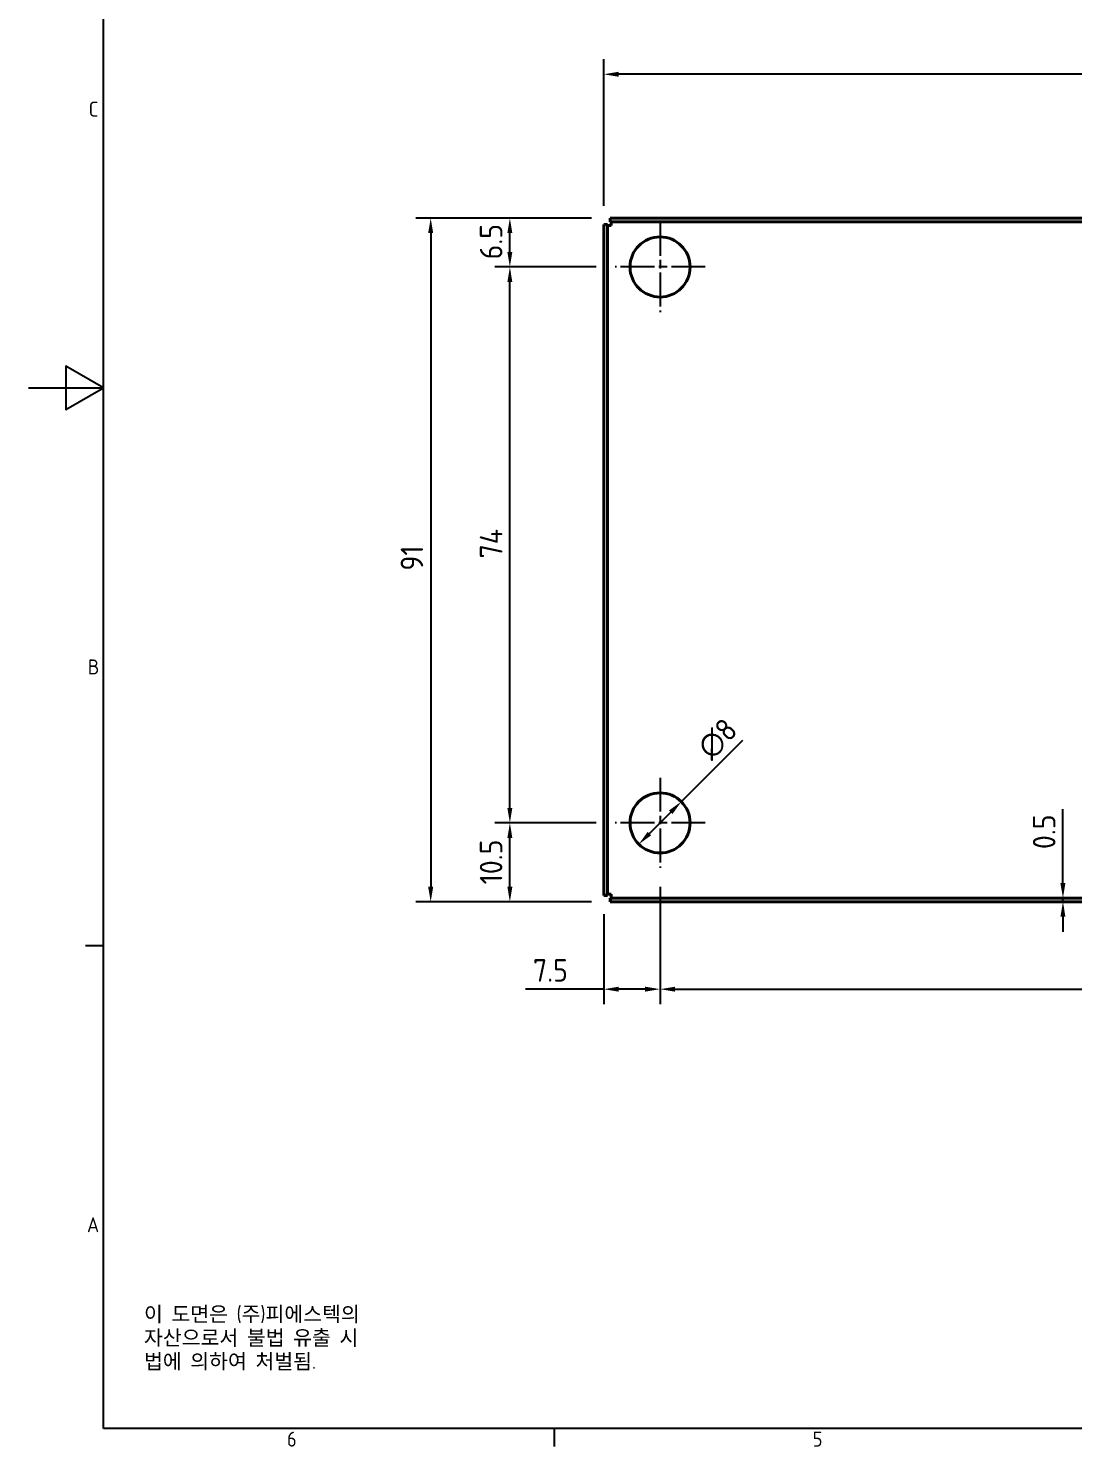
# Model space of a CAD drawing. Header units: millimetres. Extents: x 0 to 420, y 0 to 297.
# Drawn here: x 0 to 139, y 7.6 to 196.4 of the extents above; entities that cross this region are included whole.
import ezdxf

# ---------------------------------------------------------------- set-up
doc = ezdxf.new("R2010")
doc.units = ezdxf.units.MM
doc.linetypes.add('CHAIN', pattern=[0.3543, 0.2362, -0.0295, 0.0591, -0.0295])
doc.linetypes.add('DASHED', pattern=[0.2067, 0.1654, -0.0413])
doc.layers.get('0').update_dxf_attribs({"color": 3, "lineweight": 25})
for name, color, linetype, lineweight in [('가려진 것(ISO)', 2, 'DASHED', 18), ('가시적인 것(ISO)', 3, 'Continuous', 40), ('경계(ISO)', 7, 'Continuous', 25), ('기호(ISO)', 5, 'Continuous', 25), ('중심 표식(ISO)', 1, 'Continuous', 25), ('치수(ISO)', 2, 'Continuous', 25)]:
    doc.layers.add(name, color=color, linetype=linetype, lineweight=lineweight)
doc.styles.add('문자 텍스트_PSTEK_POSCO', font='isocp.shx')
doc.styles.add('치수 텍스트_PSTEK_POSCO', font='isocp.shx')
doc.dimstyles.new('치수_PSTEK_POSCO', dxfattribs={"dimtxt": 3, "dimasz": 2, "dimexe": 2, "dimexo": 2.5, "dimgap": 1, "dimtad": 1, "dimrnd": 1e-08, "dimdsep": 46, "dimtxsty": '치수 텍스트_PSTEK_POSCO', "dimcen": 0.09, "dimdle": 10, "dimclrd": 7, "dimclre": 7, "dimclrt": 2, "dimadec": 1, "dimazin": 2, "dimtfac": 1, "dimtmove": 0, "dimatfit": 3, "dimfxl": 0, "dimtolj": 1, "dimlwd": -1, "dimlwe": -1, "dimarcsym": 0})

# ---------------------------------------------------------------- blocks, each defined once
blk = doc.blocks.new('경계 Default Border')
at = {"layer": '경계(ISO)'}
for p, q in [((10, 74.25), (7.6, 74.25)), ((70, 10), (70, 7.6))]:
    blk.add_line(p, q, dxfattribs=at)
at = {"layer": '경계(ISO)', "flags": 128}
for points in [[(10, 10), (10, 287), (410, 287), (410, 10), (10, 10)], [(0, 148.5), (10, 148.5), (5, 151.39), (5, 145.61), (10, 148.5)]]:
    blk.add_lwpolyline(points, dxfattribs=at)
at = {"layer": '경계(ISO)', "color": 2, "char_height": 2, "attachment_point": 7, "style": '문자 텍스트_PSTEK_POSCO'}
for s, insert in [('C', (8.03, 184.61)), ('B', (7.92, 110.36)), ('A', (7.81, 36.12)), ('6', (34.43, 7.58)), ('5', (104.43, 7.58))]:
    blk.add_mtext(s, dxfattribs=dict(at, insert=insert))
blk = doc.blocks.new('*D21')
at = {"layer": 'Defpoints', "color": 0, "transparency": 16777216}
for p in [(64.11, 171.1), (77.46, 171.1), (78.11, 164.6)]:
    blk.add_point(p, dxfattribs=at)
at = {"layer": '치수(ISO)', "color": 7, "transparency": 16777216}
for p, q in [((74.96, 171.1), (62.11, 171.1)), ((64.11, 166.6), (64.11, 169.1)), ((75.61, 164.6), (62.11, 164.6))]:
    blk.add_line(p, q, dxfattribs=at)
for points in [[(63.78, 169.1), (64.44, 169.1), (64.11, 171.1)], [(63.78, 166.6), (64.44, 166.6), (64.11, 164.6)]]:
    blk.add_solid(points, dxfattribs=at)
at = {"layer": '치수(ISO)', "color": 2, "transparency": 16777216, "insert": (61.61, 165.61), "char_height": 3, "attachment_point": 4, "rotation": 90, "style": '치수 텍스트_PSTEK_POSCO'}
blk.add_mtext('\\A1;6.5', dxfattribs=at)
blk = doc.blocks.new('*D22')
at = {"layer": 'Defpoints', "color": 0, "transparency": 16777216}
for p in [(64.11, 164.6), (78.11, 164.6), (78.11, 90.6)]:
    blk.add_point(p, dxfattribs=at)
at = {"layer": '치수(ISO)', "color": 7, "transparency": 16777216}
for p, q in [((75.61, 164.6), (62.11, 164.6)), ((64.11, 92.6), (64.11, 162.6)), ((75.61, 90.6), (62.11, 90.6))]:
    blk.add_line(p, q, dxfattribs=at)
for points in [[(63.78, 162.6), (64.44, 162.6), (64.11, 164.6)], [(63.78, 92.6), (64.44, 92.6), (64.11, 90.6)]]:
    blk.add_solid(points, dxfattribs=at)
at = {"layer": '치수(ISO)', "color": 2, "transparency": 16777216, "insert": (61.61, 125.81), "char_height": 3, "attachment_point": 4, "rotation": 90, "style": '치수 텍스트_PSTEK_POSCO'}
blk.add_mtext('\\A1;74', dxfattribs=at)
blk = doc.blocks.new('*D23')
at = {"layer": 'Defpoints', "color": 0, "transparency": 16777216}
for p in [(64.11, 90.6), (78.11, 90.6), (77.46, 80.1)]:
    blk.add_point(p, dxfattribs=at)
at = {"layer": '치수(ISO)', "color": 7, "transparency": 16777216}
for p, q in [((75.61, 90.6), (62.11, 90.6)), ((64.11, 82.1), (64.11, 88.6)), ((74.96, 80.1), (62.11, 80.1))]:
    blk.add_line(p, q, dxfattribs=at)
for points in [[(63.78, 88.6), (64.44, 88.6), (64.11, 90.6)], [(63.78, 82.1), (64.44, 82.1), (64.11, 80.1)]]:
    blk.add_solid(points, dxfattribs=at)
at = {"layer": '치수(ISO)', "color": 2, "transparency": 16777216, "insert": (61.61, 82.43), "char_height": 3, "attachment_point": 4, "rotation": 90, "style": '치수 텍스트_PSTEK_POSCO'}
blk.add_mtext('\\A1;10.5', dxfattribs=at)
blk = doc.blocks.new('*D24')
at = {"layer": 'Defpoints', "color": 0, "transparency": 16777216}
for p in [(84.11, 84.6), (76.61, 80.95), (84.11, 68.47)]:
    blk.add_point(p, dxfattribs=at)
at = {"layer": '치수(ISO)', "color": 7, "transparency": 16777216}
for p, q in [((84.11, 82.1), (84.11, 66.47)), ((76.61, 78.45), (76.61, 66.47)), ((76.61, 68.47), (66.19, 68.47)), ((82.11, 68.47), (78.61, 68.47))]:
    blk.add_line(p, q, dxfattribs=at)
for points in [[(78.61, 68.8), (78.61, 68.14), (76.61, 68.47)], [(82.11, 68.8), (82.11, 68.14), (84.11, 68.47)]]:
    blk.add_solid(points, dxfattribs=at)
at = {"layer": '치수(ISO)', "color": 2, "transparency": 16777216, "insert": (67.19, 70.97), "char_height": 3, "attachment_point": 4, "style": '치수 텍스트_PSTEK_POSCO'}
blk.add_mtext('\\A1;7.5', dxfattribs=at)
blk = doc.blocks.new('*D25')
at = {"layer": 'Defpoints', "color": 0, "transparency": 16777216}
for p in [(84.11, 84.6), (247.11, 84.6), (247.11, 68.47)]:
    blk.add_point(p, dxfattribs=at)
at = {"layer": '치수(ISO)', "color": 7, "transparency": 16777216}
for p, q in [((84.11, 82.1), (84.11, 66.47)), ((247.11, 82.1), (247.11, 66.47)), ((86.11, 68.47), (245.11, 68.47))]:
    blk.add_line(p, q, dxfattribs=at)
for points in [[(86.11, 68.8), (86.11, 68.14), (84.11, 68.47)], [(245.11, 68.8), (245.11, 68.14), (247.11, 68.47)]]:
    blk.add_solid(points, dxfattribs=at)
at = {"layer": '치수(ISO)', "color": 2, "transparency": 16777216, "insert": (163.16, 70.97), "char_height": 3, "attachment_point": 4, "style": '치수 텍스트_PSTEK_POSCO'}
blk.add_mtext('\\A1;163', dxfattribs=at)
blk = doc.blocks.new('*D35')
at = {"layer": 'Defpoints', "color": 0, "transparency": 16777216}
for p in [(86.94, 93.43), (81.28, 87.77)]:
    blk.add_point(p, dxfattribs=at)
at = {"layer": '치수(ISO)', "color": 7, "transparency": 16777216}
for p, q in [((86.94, 93.43), (95.12, 101.61)), ((82.7, 89.19), (85.52, 92.01))]:
    blk.add_line(p, q, dxfattribs=at)
for points in [[(85.29, 92.25), (85.76, 91.78), (86.94, 93.43)], [(82.46, 89.42), (82.93, 88.95), (81.28, 87.77)]]:
    blk.add_solid(points, dxfattribs=at)
at = {"layer": '치수(ISO)', "color": 2, "transparency": 16777216, "insert": (89.89, 99.91), "char_height": 3, "attachment_point": 4, "rotation": 45, "style": '치수 텍스트_PSTEK_POSCO'}
blk.add_mtext('\\A1;∅8', dxfattribs=at)
blk = doc.blocks.new('*D36')
at = {"layer": 'Defpoints', "color": 0, "transparency": 16777216}
for p in [(137.75, 80.6), (137.75, 80.6), (137.75, 80.1)]:
    blk.add_point(p, dxfattribs=at)
at = {"layer": '치수(ISO)', "color": 7, "transparency": 16777216}
for p, q in [((137.75, 82.6), (137.75, 92.44)), ((137.75, 80.1), (137.75, 80.6)), ((137.75, 78.1), (137.75, 76.1))]:
    blk.add_line(p, q, dxfattribs=at)
for points in [[(137.41, 82.6), (138.08, 82.6), (137.75, 80.6)], [(137.41, 78.1), (138.08, 78.1), (137.75, 80.1)]]:
    blk.add_solid(points, dxfattribs=at)
at = {"layer": '치수(ISO)', "color": 2, "transparency": 16777216, "insert": (135.25, 87.12), "char_height": 3, "attachment_point": 4, "rotation": 90, "style": '치수 텍스트_PSTEK_POSCO'}
blk.add_mtext('\\A1;0.5', dxfattribs=at)
blk = doc.blocks.new('*D37')
at = {"layer": 'Defpoints', "color": 0, "transparency": 16777216}
for p in [(76.61, 190.25), (76.61, 170.25), (273.61, 170.25)]:
    blk.add_point(p, dxfattribs=at)
at = {"layer": '치수(ISO)', "color": 7, "transparency": 16777216}
for p, q in [((76.61, 172.75), (76.61, 192.25)), ((273.61, 172.75), (273.61, 192.25)), ((271.61, 190.25), (78.61, 190.25))]:
    blk.add_line(p, q, dxfattribs=at)
for points in [[(78.61, 190.58), (78.61, 189.91), (76.61, 190.25)], [(271.61, 190.58), (271.61, 189.91), (273.61, 190.25)]]:
    blk.add_solid(points, dxfattribs=at)
at = {"layer": '치수(ISO)', "color": 2, "transparency": 16777216, "insert": (172.7, 192.75), "char_height": 3, "attachment_point": 4, "style": '치수 텍스트_PSTEK_POSCO'}
blk.add_mtext('\\A1;197', dxfattribs=at)
blk = doc.blocks.new('*D38')
at = {"layer": 'Defpoints', "color": 0, "transparency": 16777216}
for p in [(77.46, 171.1), (53.57, 80.1), (77.46, 80.1)]:
    blk.add_point(p, dxfattribs=at)
at = {"layer": '치수(ISO)', "color": 7, "transparency": 16777216}
for p, q in [((74.96, 171.1), (51.57, 171.1)), ((53.57, 169.1), (53.57, 82.1)), ((74.96, 80.1), (51.57, 80.1))]:
    blk.add_line(p, q, dxfattribs=at)
for points in [[(53.23, 169.1), (53.9, 169.1), (53.57, 171.1)], [(53.23, 82.1), (53.9, 82.1), (53.57, 80.1)]]:
    blk.add_solid(points, dxfattribs=at)
at = {"layer": '치수(ISO)', "color": 2, "transparency": 16777216, "insert": (51.07, 124.19), "char_height": 3, "attachment_point": 4, "rotation": 90, "style": '치수 텍스트_PSTEK_POSCO'}
blk.add_mtext('\\A1;91', dxfattribs=at)

msp = doc.modelspace()

# ---------------------------------------------------------------- linework, layer by layer
at = {"layer": '가려진 것(ISO)', "ltscale": 0.952248}
for p, q in [((77.11, 170.101), (76.61, 170.101)), ((77.61, 170.601), (77.61, 171.101)), ((77.11, 81.101), (76.61, 81.101)), ((77.61, 80.601), (77.61, 80.101))]:
    msp.add_line(p, q, dxfattribs=at)
at = {"layer": '가시적인 것(ISO)'}
for p, q in [((76.61, 170.247), (76.61, 80.954)), ((77.11, 170.247), (76.61, 170.247)), ((77.11, 170.247), (77.11, 80.954)), ((77.61, 170.101), (77.11, 170.101)), ((272.756, 171.101), (77.463, 171.101)), ((77.463, 170.601), (77.463, 171.101)), ((272.756, 170.601), (77.463, 170.601)), ((77.61, 170.101), (77.61, 170.601)), ((77.11, 80.954), (76.61, 80.954)), ((77.61, 81.101), (77.11, 81.101)), ((77.463, 80.601), (272.756, 80.601)), ((77.463, 80.601), (77.463, 80.101)), ((77.463, 80.101), (272.756, 80.101)), ((77.61, 81.101), (77.61, 80.601))]:
    msp.add_line(p, q, dxfattribs=at)
for centre in [(84.11, 164.601), (84.11, 90.601)]:
    msp.add_circle(centre, 4, dxfattribs=at)
at = {"layer": '중심 표식(ISO)', "linetype": 'CHAIN', "ltscale": 19.051651}
for p, q in [((84.11, 170.601), (84.11, 158.601)), ((90.11, 164.601), (78.11, 164.601)), ((84.11, 96.601), (84.11, 84.601)), ((90.11, 90.601), (78.11, 90.601))]:
    msp.add_line(p, q, dxfattribs=at)

# ---------------------------------------------------------------- block references
msp.add_blockref('경계 Default Border', (0, 0))

# ---------------------------------------------------------------- texts
at = {"layer": '기호(ISO)', "color": 7, "insert": (15.395, 26.228), "char_height": 2, "width": 51.24014, "attachment_point": 1, "line_spacing_factor": 0.944221, "style": '문자 텍스트_PSTEK_POSCO'}
msp.add_mtext('{이 도면은 (주)피에스텍의\\P자산으로서 불법 유출 시 \\P법에 의하여 처벌됨.}', dxfattribs=at)

# ---------------------------------------------------------------- dimensions: what is measured, and where the dimension line sits
at = {"layer": '치수(ISO)', "color": 7}
dim = msp.add_linear_dim(base=(76.61, 190.247), p1=(273.61, 170.247), p2=(76.61, 170.247), dimstyle='치수_PSTEK_POSCO', override={"dimdec": 2, "dimtp": 0, "dimtm": 0, "dimtdec": 2, "dimtofl": 0, "dimatfit": 1}, dxfattribs=at)
dim.commit()
dim.dimension.update_dxf_attribs({"geometry": '*D37', "text_midpoint": (175.11, 190.247), "dimtype": 160})
for base, p1, p2, angle, override, picture, middle in [((53.567, 80.101), (77.463, 171.101), (77.463, 80.101), 90, {"dimdec": 2, "dimtp": 0, "dimtm": 0, "dimtdec": 2, "dimtofl": 0, "dimatfit": 1}, '*D38', (53.567, 125.601)), ((64.11, 171.101), (78.11, 164.601), (77.463, 171.101), 90, {"dimdec": 2, "dimtp": 0, "dimtm": 0, "dimtdec": 2, "dimtofl": 0, "dimatfit": 1}, '*D21', (64.11, 167.861)), ((64.11, 164.601), (78.11, 90.601), (78.11, 164.601), 90, {"dimdec": 2, "dimtp": 0, "dimtm": 0, "dimtdec": 2, "dimtofl": 0, "dimatfit": 1}, '*D22', (64.11, 127.611)), ((137.747, 80.601), (137.747, 80.101), (137.747, 80.601), 270, {"dimdec": 2, "dimse1": 1, "dimse2": 1, "dimtp": 0, "dimtm": 0, "dimtdec": 2, "dimtofl": 1, "dimatfit": 1}, '*D36', (137.747, 89.282)), ((64.11, 90.601), (77.463, 80.101), (78.11, 90.601), 90, {"dimdec": 2, "dimtp": 0, "dimtm": 0, "dimtdec": 2, "dimtofl": 0, "dimatfit": 1}, '*D23', (64.11, 85.341)), ((84.11, 68.47), (76.61, 80.954), (84.11, 84.601), 180, {"dimdec": 2, "dimtp": 0, "dimtm": 0, "dimtdec": 2, "dimtofl": 0, "dimatfit": 2}, '*D24', (69.348, 68.47)), ((247.11, 68.47), (84.11, 84.601), (247.11, 84.601), 180, {"dimdec": 2, "dimtp": 0, "dimtm": 0, "dimtdec": 2, "dimtofl": 0, "dimatfit": 1}, '*D25', (165.62, 68.47))]:
    dim = msp.add_linear_dim(base=base, p1=p1, p2=p2, angle=angle, dimstyle='치수_PSTEK_POSCO', override=override, dxfattribs=at)
    dim.commit()
    dim.dimension.update_dxf_attribs({"geometry": picture, "text_midpoint": middle, "dimtype": 160})
dim = msp.add_diameter_dim_2p(p1=(81.281, 87.772), p2=(86.938, 93.429), dimstyle='치수_PSTEK_POSCO', override={"dimdec": 2, "dimlfac": 1, "dimtp": 0, "dimtm": 0, "dimtdec": 2, "dimatfit": 2}, dxfattribs=at)
dim.commit()
dim.dimension.update_dxf_attribs({"geometry": '*D35', "text_midpoint": (93.035, 99.526), "dimtype": 163})

doc.saveas('drawing.dxf')
